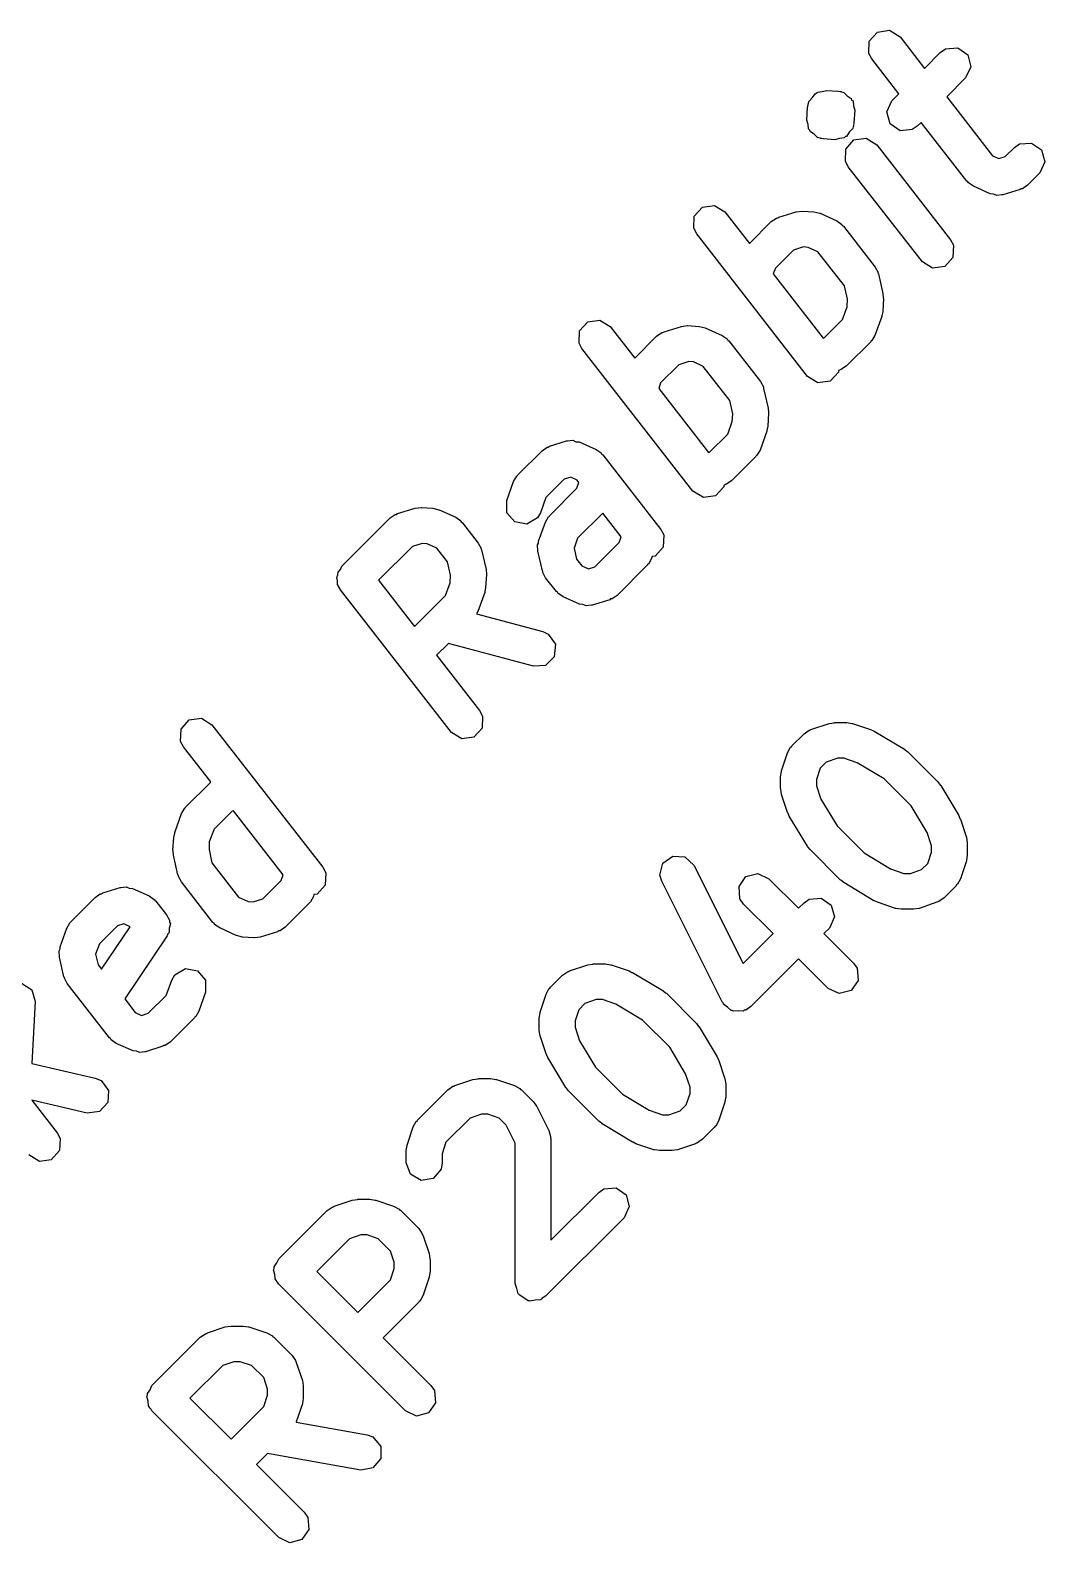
# Model space of a CAD drawing. Extents: x 83.3 to 116.6, y -116.6 to -83.3.
# Drawn here: x 106.15 to 110.39, y -110.47 to -104.14 of the extents above; entities that cross this region are included whole.
import ezdxf

# ---------------------------------------------------------------- set-up
doc = ezdxf.new("R2010")
doc.units = 0
doc.layers.add('BLACK', color=7, linetype='CONTINUOUS')

msp = doc.modelspace()

# ---------------------------------------------------------------- linework, layer by layer
at = {"layer": 'BLACK', "linetype": 'CONTINUOUS'}
for p, q in [((109.659, -104.236), (109.661, -104.185)), ((109.661, -104.185), (109.695, -104.147)), ((109.695, -104.147), (109.746, -104.139)), ((109.746, -104.139), (109.79, -104.167)), ((109.79, -104.167), (109.892, -104.299)), ((109.671, -104.259), (109.659, -104.236)), ((109.892, -104.299), (109.958, -104.232)), ((109.958, -104.232), (109.98, -104.217)), ((109.98, -104.217), (110.031, -104.213)), ((110.031, -104.213), (110.073, -104.242)), ((110.073, -104.242), (110.086, -104.292)), ((109.785, -104.405), (109.671, -104.259)), ((110.086, -104.292), (110.064, -104.338)), ((110.064, -104.338), (109.985, -104.418)), ((109.407, -104.445), (109.408, -104.438)), ((109.408, -104.438), (109.408, -104.437)), ((109.408, -104.437), (109.409, -104.437)), ((109.409, -104.436), (109.423, -104.421)), ((109.409, -104.437), (109.409, -104.436)), ((109.423, -104.421), (109.434, -104.405)), ((109.434, -104.405), (109.439, -104.403)), ((109.439, -104.403), (109.443, -104.399)), ((109.443, -104.399), (109.444, -104.399)), ((109.444, -104.398), (109.464, -104.396)), ((109.444, -104.399), (109.444, -104.398)), ((109.464, -104.396), (109.483, -104.391)), ((109.483, -104.391), (109.53, -104.394)), ((109.53, -104.394), (109.539, -104.396)), ((109.539, -104.396), (109.543, -104.396)), ((109.543, -104.396), (109.545, -104.397)), ((109.545, -104.397), (109.555, -104.4)), ((109.555, -104.4), (109.569, -104.413)), ((109.569, -104.413), (109.585, -104.424)), ((109.585, -104.424), (109.587, -104.431)), ((109.587, -104.431), (109.593, -104.435)), ((109.593, -104.435), (109.595, -104.455)), ((109.735, -104.481), (109.756, -104.434)), ((109.756, -104.434), (109.785, -104.405)), ((109.985, -104.418), (110.176, -104.664)), ((109.4, -104.515), (109.403, -104.461)), ((109.403, -104.461), (109.405, -104.451)), ((109.405, -104.447), (109.407, -104.445)), ((109.405, -104.451), (109.405, -104.447)), ((109.595, -104.455), (109.6, -104.473)), ((109.6, -104.473), (109.597, -104.527)), ((109.748, -104.53), (109.735, -104.481)), ((109.405, -104.533), (109.4, -104.515)), ((109.407, -104.552), (109.405, -104.533)), ((109.412, -104.557), (109.407, -104.552)), ((109.415, -104.564), (109.412, -104.557)), ((109.431, -104.574), (109.415, -104.564)), ((109.577, -104.566), (109.566, -104.583)), ((109.591, -104.552), (109.577, -104.566)), ((109.592, -104.55), (109.591, -104.551)), ((109.591, -104.551), (109.591, -104.552)), ((109.593, -104.543), (109.592, -104.549)), ((109.592, -104.549), (109.592, -104.55)), ((109.595, -104.54), (109.593, -104.543)), ((109.597, -104.527), (109.595, -104.537)), ((109.595, -104.537), (109.595, -104.54)), ((109.79, -104.56), (109.748, -104.53)), ((109.841, -104.555), (109.79, -104.56)), ((109.862, -104.54), (109.841, -104.555)), ((109.878, -104.525), (109.862, -104.54)), ((110.069, -104.77), (109.878, -104.525)), ((109.444, -104.588), (109.431, -104.574)), ((109.455, -104.59), (109.444, -104.588)), ((109.457, -104.592), (109.455, -104.59)), ((109.461, -104.592), (109.457, -104.592)), ((109.47, -104.594), (109.461, -104.592)), ((109.517, -104.597), (109.47, -104.594)), ((109.536, -104.592), (109.517, -104.597)), ((109.556, -104.589), (109.536, -104.592)), ((109.557, -104.588), (109.556, -104.589)), ((109.556, -104.589), (109.556, -104.589)), ((109.561, -104.584), (109.557, -104.588)), ((109.566, -104.583), (109.561, -104.584)), ((109.563, -104.636), (109.597, -104.598)), ((109.597, -104.598), (109.648, -104.591)), ((109.648, -104.591), (109.692, -104.618)), ((109.692, -104.618), (110.001, -105.016)), ((110.23, -104.667), (110.268, -104.63)), ((110.268, -104.63), (110.289, -104.615)), ((110.289, -104.615), (110.34, -104.611)), ((110.34, -104.611), (110.382, -104.64)), ((109.561, -104.687), (109.563, -104.636)), ((109.573, -104.71), (109.561, -104.687)), ((110.176, -104.664), (110.203, -104.676)), ((110.203, -104.676), (110.23, -104.667)), ((110.395, -104.69), (110.374, -104.736)), ((110.382, -104.64), (110.395, -104.69)), ((109.883, -105.108), (109.573, -104.71)), ((110.374, -104.736), (110.323, -104.787)), ((110.073, -104.773), (110.069, -104.77)), ((110.076, -104.778), (110.073, -104.773)), ((110.097, -104.792), (110.076, -104.778)), ((110.167, -104.824), (110.097, -104.792)), ((110.181, -104.825), (110.167, -104.824)), ((110.292, -104.805), (110.219, -104.828)), ((110.296, -104.802), (110.292, -104.805)), ((110.302, -104.802), (110.296, -104.802)), ((110.323, -104.787), (110.302, -104.802)), ((108.929, -104.917), (108.963, -104.879)), ((108.963, -104.879), (109.014, -104.872)), ((109.014, -104.872), (109.057, -104.899)), ((110.194, -104.831), (110.181, -104.825)), ((110.216, -104.828), (110.194, -104.831)), ((110.218, -104.828), (110.216, -104.828)), ((110.219, -104.828), (110.218, -104.828)), ((110.218, -104.828), (110.218, -104.828)), ((108.927, -104.968), (108.929, -104.917)), ((109.057, -104.899), (109.16, -105.031)), ((109.16, -105.031), (109.251, -104.939)), ((109.251, -104.939), (109.273, -104.925)), ((109.273, -104.925), (109.278, -104.924)), ((109.278, -104.924), (109.282, -104.921)), ((109.282, -104.921), (109.355, -104.899)), ((109.355, -104.899), (109.381, -104.896)), ((109.381, -104.896), (109.381, -104.896)), ((109.381, -104.896), (109.382, -104.896)), ((109.382, -104.896), (109.429, -104.899)), ((109.429, -104.899), (109.454, -104.905)), ((109.454, -104.905), (109.455, -104.905)), ((109.455, -104.905), (109.455, -104.905)), ((109.455, -104.905), (109.525, -104.937)), ((109.525, -104.937), (109.546, -104.952)), ((108.939, -104.991), (108.927, -104.968)), ((109.403, -105.588), (108.939, -104.991)), ((109.546, -104.952), (109.548, -104.956)), ((109.548, -104.956), (109.553, -104.959)), ((109.553, -104.959), (109.685, -105.13)), ((109.344, -105.059), (109.268, -105.135)), ((109.386, -105.046), (109.344, -105.059)), ((109.406, -105.048), (109.386, -105.046)), ((109.446, -105.066), (109.406, -105.048)), ((109.557, -105.209), (109.446, -105.066)), ((110.001, -105.016), (110.013, -105.039)), ((110.013, -105.039), (110.011, -105.09)), ((109.268, -105.135), (109.259, -105.159)), ((109.685, -105.13), (109.698, -105.153)), ((109.926, -105.135), (109.883, -105.108)), ((109.977, -105.128), (109.926, -105.135)), ((110.011, -105.09), (109.977, -105.128)), ((109.259, -105.159), (109.468, -105.427)), ((109.698, -105.153), (109.697, -105.156)), ((109.697, -105.156), (109.699, -105.159)), ((109.699, -105.159), (109.718, -105.241)), ((109.57, -105.264), (109.557, -105.209)), ((109.568, -105.296), (109.57, -105.264)), ((109.72, -105.262), (109.717, -105.316)), ((109.718, -105.241), (109.719, -105.259)), ((109.719, -105.259), (109.72, -105.262)), ((109.549, -105.349), (109.568, -105.296)), ((109.717, -105.316), (109.713, -105.334)), ((108.449, -105.397), (108.483, -105.359)), ((108.483, -105.359), (108.534, -105.352)), ((108.534, -105.352), (108.577, -105.379)), ((108.577, -105.379), (108.68, -105.511)), ((108.803, -105.401), (108.875, -105.379)), ((108.875, -105.379), (108.901, -105.375)), ((108.901, -105.375), (108.902, -105.376)), ((108.902, -105.376), (108.902, -105.375)), ((108.902, -105.375), (108.949, -105.379)), ((108.949, -105.379), (108.975, -105.385)), ((108.975, -105.385), (108.975, -105.385)), ((108.975, -105.385), (108.975, -105.385)), ((108.975, -105.385), (109.045, -105.417)), ((109.473, -105.425), (109.549, -105.349)), ((109.713, -105.337), (109.684, -105.416)), ((109.713, -105.334), (109.713, -105.337)), ((108.447, -105.448), (108.449, -105.397)), ((108.459, -105.471), (108.447, -105.448)), ((108.68, -105.511), (108.771, -105.419)), ((108.771, -105.419), (108.793, -105.404)), ((108.793, -105.404), (108.798, -105.404)), ((108.798, -105.404), (108.803, -105.401)), ((109.045, -105.417), (109.066, -105.431)), ((109.066, -105.431), (109.069, -105.436)), ((109.069, -105.436), (109.073, -105.439)), ((109.073, -105.439), (109.206, -105.609)), ((109.468, -105.427), (109.473, -105.425)), ((109.667, -105.443), (109.566, -105.544)), ((109.668, -105.44), (109.667, -105.443)), ((109.671, -105.438), (109.668, -105.44)), ((109.684, -105.416), (109.671, -105.438)), ((108.923, -106.068), (108.459, -105.471)), ((108.864, -105.539), (108.788, -105.615)), ((108.906, -105.526), (108.864, -105.539)), ((108.926, -105.527), (108.906, -105.526)), ((108.966, -105.546), (108.926, -105.527)), ((109.077, -105.688), (108.966, -105.546)), ((109.532, -105.57), (109.497, -105.608)), ((109.534, -105.563), (109.532, -105.564)), ((109.532, -105.564), (109.532, -105.57)), ((109.539, -105.56), (109.534, -105.563)), ((109.544, -105.559), (109.539, -105.56)), ((109.566, -105.544), (109.544, -105.559)), ((108.788, -105.615), (108.78, -105.639)), ((108.78, -105.639), (108.988, -105.906)), ((109.206, -105.609), (109.218, -105.632)), ((109.218, -105.632), (109.218, -105.636)), ((109.218, -105.636), (109.219, -105.639)), ((109.219, -105.639), (109.238, -105.721)), ((109.446, -105.615), (109.403, -105.588)), ((109.497, -105.608), (109.446, -105.615)), ((109.09, -105.744), (109.077, -105.688)), ((109.088, -105.776), (109.09, -105.744)), ((109.24, -105.742), (109.237, -105.796)), ((109.238, -105.721), (109.239, -105.739)), ((109.239, -105.739), (109.24, -105.742)), ((108.993, -105.905), (109.069, -105.829)), ((109.069, -105.829), (109.088, -105.776)), ((109.233, -105.817), (109.204, -105.896)), ((109.237, -105.796), (109.233, -105.814)), ((109.233, -105.814), (109.233, -105.817)), ((108.191, -106), (108.292, -105.899)), ((108.292, -105.899), (108.313, -105.884)), ((108.313, -105.884), (108.318, -105.884)), ((108.318, -105.884), (108.323, -105.88)), ((108.323, -105.88), (108.395, -105.858)), ((108.395, -105.858), (108.397, -105.858)), ((108.397, -105.858), (108.397, -105.858)), ((108.397, -105.858), (108.399, -105.858)), ((108.399, -105.858), (108.421, -105.855)), ((108.421, -105.855), (108.434, -105.861)), ((108.434, -105.861), (108.448, -105.862)), ((108.448, -105.862), (108.518, -105.893)), ((108.518, -105.893), (108.539, -105.908)), ((109.204, -105.896), (109.191, -105.918)), ((108.539, -105.908), (108.541, -105.913)), ((108.541, -105.913), (108.546, -105.916)), ((108.546, -105.916), (108.789, -106.228)), ((108.988, -105.906), (108.993, -105.905)), ((109.187, -105.923), (109.086, -106.024)), ((109.188, -105.92), (109.187, -105.923)), ((109.191, -105.918), (109.188, -105.92)), ((108.173, -106.028), (108.186, -106.005)), ((108.186, -106.005), (108.189, -106.003)), ((108.189, -106.003), (108.191, -106)), ((108.384, -106.018), (108.308, -106.094)), ((108.412, -106.01), (108.384, -106.018)), ((108.439, -106.022), (108.412, -106.01)), ((108.446, -106.032), (108.439, -106.022)), ((109.086, -106.024), (109.064, -106.039)), ((108.145, -106.107), (108.173, -106.028)), ((108.323, -106.171), (108.438, -106.056)), ((108.438, -106.056), (108.446, -106.032)), ((108.967, -106.095), (108.923, -106.068)), ((109.017, -106.088), (108.967, -106.095)), ((109.052, -106.05), (109.017, -106.088)), ((109.055, -106.043), (109.052, -106.044)), ((109.052, -106.044), (109.052, -106.05)), ((109.059, -106.04), (109.055, -106.043)), ((109.064, -106.039), (109.059, -106.04)), ((107.688, -106.161), (107.761, -106.139)), ((107.761, -106.139), (107.787, -106.136)), ((107.787, -106.136), (107.788, -106.136)), ((107.787, -106.136), (107.787, -106.136)), ((107.788, -106.136), (107.835, -106.139)), ((107.835, -106.139), (107.86, -106.146)), ((107.86, -106.146), (107.861, -106.146)), ((107.861, -106.146), (107.861, -106.146)), ((107.861, -106.146), (107.931, -106.177)), ((108.145, -106.158), (108.145, -106.107)), ((108.308, -106.094), (108.286, -106.158)), ((107.455, -106.382), (107.657, -106.18)), ((107.657, -106.18), (107.678, -106.165)), ((107.678, -106.165), (107.684, -106.165)), ((107.684, -106.165), (107.688, -106.161)), ((107.931, -106.177), (107.952, -106.192)), ((107.952, -106.192), (107.954, -106.197)), ((107.954, -106.197), (107.959, -106.2)), ((107.959, -106.2), (108.025, -106.285)), ((108.178, -106.197), (108.145, -106.158)), ((108.228, -106.206), (108.178, -106.197)), ((108.273, -106.18), (108.228, -106.206)), ((108.286, -106.158), (108.273, -106.18)), ((108.277, -106.277), (108.306, -106.198)), ((108.306, -106.198), (108.319, -106.176)), ((108.319, -106.176), (108.322, -106.174)), ((108.322, -106.174), (108.323, -106.171)), ((108.546, -106.16), (108.441, -106.265)), ((108.623, -106.259), (108.546, -106.16)), ((108.277, -106.286), (108.277, -106.277)), ((108.441, -106.265), (108.426, -106.307)), ((108.614, -106.283), (108.623, -106.259)), ((108.789, -106.228), (108.801, -106.251)), ((108.801, -106.251), (108.799, -106.302)), ((107.75, -106.299), (107.608, -106.441)), ((107.791, -106.287), (107.75, -106.299)), ((107.811, -106.288), (107.791, -106.287)), ((107.852, -106.306), (107.811, -106.288)), ((107.896, -106.364), (107.852, -106.306)), ((108.025, -106.285), (108.037, -106.308)), ((108.037, -106.308), (108.037, -106.311)), ((108.037, -106.311), (108.039, -106.314)), ((108.039, -106.314), (108.058, -106.396)), ((108.273, -106.293), (108.277, -106.286)), ((108.275, -106.319), (108.273, -106.293)), ((108.294, -106.402), (108.275, -106.319)), ((108.426, -106.307), (108.436, -106.352)), ((108.513, -106.385), (108.614, -106.283)), ((108.753, -106.342), (108.75, -106.35)), ((108.765, -106.34), (108.753, -106.342)), ((108.799, -106.302), (108.765, -106.34)), ((107.438, -106.418), (107.439, -106.407)), ((107.439, -106.407), (107.449, -106.396)), ((107.449, -106.396), (107.455, -106.382)), ((107.909, -106.419), (107.896, -106.364)), ((108.058, -106.396), (108.059, -106.415)), ((108.295, -106.404), (108.294, -106.402)), ((108.295, -106.408), (108.295, -106.404)), ((108.436, -106.352), (108.459, -106.381)), ((108.459, -106.381), (108.486, -106.393)), ((108.486, -106.393), (108.513, -106.385)), ((108.732, -106.378), (108.606, -106.504)), ((108.734, -106.374), (108.732, -106.378)), ((108.737, -106.373), (108.734, -106.374)), ((108.75, -106.35), (108.737, -106.373)), ((107.433, -106.429), (107.438, -106.418)), ((107.437, -106.443), (107.433, -106.429)), ((107.437, -106.458), (107.437, -106.443)), ((107.446, -106.476), (107.437, -106.458)), ((107.608, -106.441), (107.758, -106.635)), ((107.888, -106.504), (107.907, -106.452)), ((107.907, -106.452), (107.909, -106.419)), ((108.06, -106.417), (108.056, -106.471)), ((108.059, -106.415), (108.06, -106.417)), ((108.307, -106.431), (108.295, -106.408)), ((108.352, -106.488), (108.307, -106.431)), ((107.447, -106.478), (107.446, -106.476)), ((107.448, -106.479), (107.447, -106.478)), ((107.449, -106.481), (107.448, -106.479)), ((107.913, -107.078), (107.449, -106.481)), ((107.758, -106.635), (107.888, -106.504)), ((108.052, -106.492), (108.024, -106.571)), ((108.056, -106.471), (108.052, -106.489)), ((108.052, -106.489), (108.052, -106.492)), ((108.356, -106.49), (108.352, -106.488)), ((108.358, -106.495), (108.356, -106.49)), ((108.38, -106.51), (108.358, -106.495)), ((108.449, -106.541), (108.38, -106.51)), ((108.575, -106.523), (108.502, -106.545)), ((108.579, -106.519), (108.575, -106.523)), ((108.585, -106.519), (108.579, -106.519)), ((108.606, -106.504), (108.585, -106.519)), ((108.024, -106.571), (108.018, -106.582)), ((108.018, -106.582), (108.295, -106.656)), ((108.463, -106.542), (108.449, -106.541)), ((108.476, -106.548), (108.463, -106.542)), ((108.499, -106.545), (108.476, -106.548)), ((108.5, -106.545), (108.499, -106.545)), ((108.501, -106.545), (108.5, -106.545)), ((108.502, -106.545), (108.501, -106.545)), ((108.295, -106.656), (108.318, -106.667)), ((107.9, -106.705), (107.851, -106.754)), ((108.256, -106.801), (107.9, -106.705)), ((108.318, -106.667), (108.348, -106.709)), ((108.348, -106.709), (108.343, -106.761)), ((107.851, -106.754), (108.031, -106.986)), ((108.343, -106.761), (108.307, -106.797)), ((108.307, -106.797), (108.256, -106.801)), ((106.782, -107.064), (106.816, -107.025)), ((106.816, -107.025), (106.867, -107.018)), ((106.867, -107.018), (106.911, -107.046)), ((108.031, -106.986), (108.043, -107.009)), ((108.043, -107.009), (108.042, -107.06)), ((109.417, -107.065), (109.493, -107.04)), ((109.493, -107.04), (109.515, -107.037)), ((109.515, -107.037), (109.516, -107.036)), ((109.516, -107.036), (109.567, -107.036)), ((109.567, -107.036), (109.589, -107.04)), ((109.589, -107.04), (109.591, -107.04)), ((109.591, -107.04), (109.666, -107.065)), ((106.78, -107.115), (106.782, -107.064)), ((106.911, -107.046), (107.375, -107.642)), ((107.956, -107.105), (107.913, -107.078)), ((108.007, -107.098), (107.956, -107.105)), ((108.042, -107.06), (108.007, -107.098)), ((109.337, -107.134), (109.388, -107.083)), ((109.388, -107.083), (109.409, -107.068)), ((109.409, -107.068), (109.414, -107.068)), ((109.414, -107.068), (109.417, -107.065)), ((109.666, -107.065), (109.678, -107.071)), ((109.678, -107.071), (109.681, -107.072)), ((109.681, -107.072), (109.808, -107.148)), ((106.792, -107.138), (106.78, -107.115)), ((106.907, -107.285), (106.792, -107.138)), ((109.294, -107.239), (109.319, -107.163)), ((109.319, -107.163), (109.331, -107.14)), ((109.331, -107.14), (109.335, -107.138)), ((109.335, -107.138), (109.337, -107.134)), ((109.808, -107.148), (109.819, -107.158)), ((109.819, -107.158), (109.822, -107.159)), ((109.822, -107.159), (109.948, -107.285)), ((109.456, -107.227), (109.44, -107.275)), ((109.481, -107.202), (109.456, -107.227)), ((109.529, -107.186), (109.481, -107.202)), ((109.555, -107.186), (109.529, -107.186)), ((109.611, -107.205), (109.555, -107.186)), ((109.723, -107.272), (109.611, -107.205)), ((106.802, -107.389), (106.903, -107.288)), ((106.903, -107.288), (106.907, -107.285)), ((109.29, -107.263), (109.294, -107.241)), ((109.29, -107.313), (109.29, -107.263)), ((109.294, -107.241), (109.294, -107.239)), ((109.44, -107.275), (109.44, -107.301)), ((109.836, -107.385), (109.723, -107.272)), ((109.948, -107.285), (109.957, -107.298)), ((109.291, -107.315), (109.29, -107.313)), ((109.294, -107.337), (109.291, -107.315)), ((109.319, -107.413), (109.294, -107.337)), ((109.44, -107.301), (109.459, -107.357)), ((109.957, -107.298), (109.96, -107.3)), ((109.96, -107.3), (110.035, -107.426)), ((106.756, -107.496), (106.784, -107.417)), ((106.784, -107.417), (106.797, -107.394)), ((106.797, -107.394), (106.8, -107.392)), ((106.8, -107.392), (106.802, -107.389)), ((106.995, -107.407), (106.92, -107.483)), ((107.001, -107.406), (106.995, -107.407)), ((107.209, -107.673), (107.001, -107.406)), ((109.321, -107.416), (109.319, -107.413)), ((109.326, -107.428), (109.321, -107.416)), ((109.459, -107.357), (109.526, -107.469)), ((109.903, -107.496), (109.836, -107.385)), ((106.92, -107.483), (106.9, -107.536)), ((109.402, -107.554), (109.326, -107.428)), ((109.526, -107.469), (109.639, -107.582)), ((110.035, -107.426), (110.04, -107.438)), ((110.04, -107.438), (110.042, -107.441)), ((110.042, -107.441), (110.067, -107.517)), ((106.748, -107.57), (106.751, -107.517)), ((106.751, -107.517), (106.756, -107.499)), ((106.756, -107.499), (106.756, -107.496)), ((106.9, -107.536), (106.899, -107.568)), ((109.921, -107.553), (109.903, -107.496)), ((110.067, -107.517), (110.071, -107.539)), ((110.071, -107.539), (110.071, -107.541)), ((110.071, -107.541), (110.071, -107.591)), ((106.749, -107.573), (106.748, -107.57)), ((106.75, -107.592), (106.749, -107.573)), ((106.769, -107.674), (106.75, -107.592)), ((106.899, -107.568), (106.911, -107.624)), ((108.797, -107.625), (108.839, -107.595)), ((108.839, -107.595), (108.89, -107.598)), ((108.89, -107.598), (108.927, -107.633)), ((109.404, -107.556), (109.402, -107.554)), ((109.413, -107.568), (109.404, -107.556)), ((109.539, -107.695), (109.413, -107.568)), ((109.639, -107.582), (109.75, -107.649)), ((109.906, -107.626), (109.921, -107.579)), ((109.921, -107.579), (109.921, -107.553)), ((110.071, -107.591), (110.067, -107.613)), ((106.911, -107.624), (107.022, -107.767)), ((107.2, -107.698), (107.209, -107.673)), ((107.375, -107.642), (107.387, -107.665)), ((107.387, -107.665), (107.385, -107.717)), ((108.785, -107.675), (108.797, -107.625)), ((108.927, -107.633), (109.133, -108.045)), ((109.145, -107.681), (109.195, -107.668)), ((109.195, -107.668), (109.241, -107.69)), ((109.75, -107.649), (109.806, -107.668)), ((109.806, -107.668), (109.833, -107.668)), ((109.833, -107.668), (109.88, -107.652)), ((109.88, -107.652), (109.906, -107.626)), ((110.067, -107.615), (110.042, -107.691)), ((110.067, -107.613), (110.067, -107.615)), ((106.454, -107.749), (106.527, -107.727)), ((106.527, -107.727), (106.528, -107.727)), ((106.528, -107.727), (106.528, -107.727)), ((106.528, -107.727), (106.53, -107.727)), ((106.53, -107.727), (106.552, -107.724)), ((106.552, -107.724), (106.565, -107.729)), ((106.565, -107.729), (106.579, -107.731)), ((106.579, -107.731), (106.649, -107.762)), ((106.771, -107.676), (106.769, -107.674)), ((106.771, -107.68), (106.771, -107.676)), ((106.783, -107.703), (106.771, -107.68)), ((106.915, -107.873), (106.783, -107.703)), ((107.124, -107.774), (107.2, -107.698)), ((107.385, -107.717), (107.351, -107.755)), ((108.793, -107.7), (108.785, -107.675)), ((109.045, -108.205), (108.793, -107.7)), ((109.116, -107.723), (109.145, -107.681)), ((109.12, -107.774), (109.116, -107.723)), ((109.241, -107.69), (109.365, -107.813)), ((109.542, -107.696), (109.539, -107.695)), ((109.554, -107.706), (109.542, -107.696)), ((109.68, -107.782), (109.554, -107.706)), ((110.024, -107.72), (109.974, -107.77)), ((110.026, -107.716), (110.024, -107.72)), ((110.03, -107.713), (110.026, -107.716)), ((110.042, -107.691), (110.03, -107.713)), ((106.322, -107.869), (106.423, -107.768)), ((106.423, -107.768), (106.444, -107.753)), ((106.444, -107.753), (106.45, -107.753)), ((106.45, -107.753), (106.454, -107.749)), ((106.649, -107.762), (106.67, -107.777)), ((106.67, -107.777), (106.673, -107.782)), ((106.673, -107.782), (106.677, -107.784)), ((106.677, -107.784), (106.721, -107.841)), ((107.022, -107.767), (107.063, -107.785)), ((107.063, -107.785), (107.083, -107.786)), ((107.083, -107.786), (107.124, -107.774)), ((107.318, -107.792), (107.217, -107.893)), ((107.32, -107.789), (107.318, -107.792)), ((107.323, -107.787), (107.32, -107.789)), ((107.336, -107.764), (107.323, -107.787)), ((107.338, -107.756), (107.336, -107.764)), ((107.351, -107.755), (107.338, -107.756)), ((109.135, -107.796), (109.12, -107.774)), ((109.259, -107.919), (109.135, -107.796)), ((109.365, -107.813), (109.388, -107.791)), ((109.388, -107.791), (109.409, -107.776)), ((109.409, -107.776), (109.46, -107.771)), ((109.46, -107.771), (109.502, -107.801)), ((109.683, -107.782), (109.68, -107.782)), ((109.695, -107.788), (109.683, -107.782)), ((109.771, -107.814), (109.695, -107.788)), ((109.944, -107.788), (109.869, -107.814)), ((109.948, -107.786), (109.944, -107.788)), ((109.952, -107.785), (109.948, -107.786)), ((109.974, -107.77), (109.952, -107.785)), ((106.721, -107.841), (106.733, -107.864)), ((109.515, -107.85), (109.494, -107.897)), ((109.502, -107.801), (109.515, -107.85)), ((109.772, -107.814), (109.771, -107.814)), ((109.794, -107.818), (109.772, -107.814)), ((109.845, -107.818), (109.794, -107.818)), ((109.846, -107.817), (109.845, -107.818)), ((109.869, -107.814), (109.846, -107.817)), ((106.276, -107.975), (106.304, -107.897)), ((106.304, -107.897), (106.317, -107.874)), ((106.317, -107.874), (106.32, -107.872)), ((106.32, -107.872), (106.322, -107.869)), ((106.516, -107.887), (106.44, -107.963)), ((106.449, -108.069), (106.569, -107.891)), ((106.543, -107.879), (106.516, -107.887)), ((106.569, -107.891), (106.543, -107.879)), ((106.726, -107.921), (106.724, -107.929)), ((106.732, -107.915), (106.726, -107.921)), ((106.737, -107.879), (106.732, -107.897)), ((106.732, -107.897), (106.732, -107.915)), ((106.733, -107.864), (106.733, -107.872)), ((106.733, -107.872), (106.737, -107.879)), ((106.92, -107.876), (106.915, -107.873)), ((106.922, -107.881), (106.92, -107.876)), ((106.944, -107.896), (106.922, -107.881)), ((107.013, -107.927), (106.944, -107.896)), ((107.186, -107.912), (107.113, -107.934)), ((107.19, -107.908), (107.186, -107.912)), ((107.196, -107.908), (107.19, -107.908)), ((107.217, -107.893), (107.196, -107.908)), ((109.133, -108.045), (109.259, -107.919)), ((109.494, -107.897), (109.471, -107.919)), ((109.471, -107.919), (109.595, -108.043)), ((106.272, -107.992), (106.276, -107.984)), ((106.276, -107.984), (106.276, -107.975)), ((106.44, -107.963), (106.424, -108.006)), ((106.724, -107.929), (106.546, -108.193)), ((107.014, -107.927), (107.013, -107.927)), ((107.013, -107.927), (107.013, -107.927)), ((107.039, -107.934), (107.014, -107.927)), ((107.086, -107.937), (107.039, -107.934)), ((107.087, -107.937), (107.086, -107.937)), ((107.113, -107.934), (107.087, -107.937)), ((107.087, -107.937), (107.087, -107.937)), ((106.273, -108.018), (106.272, -107.992)), ((106.292, -108.1), (106.273, -108.018)), ((106.424, -108.006), (106.435, -108.05)), ((106.435, -108.05), (106.449, -108.069)), ((108.407, -108.075), (108.483, -108.05)), ((108.483, -108.05), (108.505, -108.047)), ((108.505, -108.047), (108.506, -108.046)), ((108.506, -108.046), (108.557, -108.046)), ((108.557, -108.046), (108.579, -108.05)), ((108.579, -108.05), (108.581, -108.05)), ((108.581, -108.05), (108.656, -108.075)), ((109.365, -108.025), (109.165, -108.225)), ((109.489, -108.149), (109.365, -108.025)), ((109.595, -108.043), (109.61, -108.064)), ((106.294, -108.103), (106.292, -108.1)), ((106.294, -108.106), (106.294, -108.103)), ((106.306, -108.129), (106.294, -108.106)), ((106.72, -108.178), (106.743, -108.114)), ((106.743, -108.114), (106.756, -108.092)), ((106.756, -108.092), (106.8, -108.066)), ((106.8, -108.066), (106.851, -108.075)), ((106.851, -108.075), (106.884, -108.114)), ((106.884, -108.114), (106.884, -108.165)), ((108.327, -108.144), (108.378, -108.094)), ((108.378, -108.094), (108.399, -108.079)), ((108.399, -108.079), (108.403, -108.078)), ((108.403, -108.078), (108.407, -108.075)), ((108.656, -108.075), (108.668, -108.082)), ((108.668, -108.082), (108.671, -108.082)), ((108.671, -108.082), (108.797, -108.158)), ((109.614, -108.116), (109.585, -108.158)), ((109.61, -108.064), (109.614, -108.116)), ((106.114, -108.127), (106.157, -108.155)), ((106.157, -108.155), (106.172, -108.204)), ((106.483, -108.356), (106.306, -108.129)), ((106.644, -108.253), (106.72, -108.178)), ((106.884, -108.165), (106.856, -108.244)), ((108.284, -108.249), (108.309, -108.173)), ((108.309, -108.173), (108.321, -108.151)), ((108.321, -108.151), (108.325, -108.148)), ((108.325, -108.148), (108.327, -108.144)), ((108.797, -108.158), (108.809, -108.168)), ((108.809, -108.168), (108.812, -108.169)), ((108.812, -108.169), (108.938, -108.296)), ((109.535, -108.171), (109.489, -108.149)), ((109.585, -108.158), (109.535, -108.171)), ((106.172, -108.204), (106.157, -108.463)), ((106.546, -108.193), (106.59, -108.25)), ((108.446, -108.238), (108.43, -108.285)), ((108.471, -108.212), (108.446, -108.238)), ((108.519, -108.196), (108.471, -108.212)), ((108.545, -108.196), (108.519, -108.196)), ((108.601, -108.215), (108.545, -108.196)), ((108.712, -108.282), (108.601, -108.215)), ((109.05, -108.209), (109.045, -108.205)), ((109.051, -108.215), (109.05, -108.209)), ((109.068, -108.227), (109.051, -108.215)), ((109.083, -108.241), (109.068, -108.227)), ((109.088, -108.241), (109.083, -108.241)), ((109.093, -108.244), (109.088, -108.241)), ((109.138, -108.24), (109.134, -108.244)), ((109.144, -108.24), (109.138, -108.24)), ((109.165, -108.225), (109.144, -108.24)), ((106.59, -108.25), (106.617, -108.262)), ((106.617, -108.262), (106.644, -108.253)), ((106.838, -108.272), (106.737, -108.373)), ((106.84, -108.269), (106.838, -108.272)), ((106.843, -108.267), (106.84, -108.269)), ((106.856, -108.244), (106.843, -108.267)), ((108.28, -108.273), (108.284, -108.251)), ((108.28, -108.323), (108.28, -108.273)), ((108.284, -108.251), (108.284, -108.249)), ((108.43, -108.285), (108.43, -108.311)), ((108.826, -108.395), (108.712, -108.282)), ((108.938, -108.296), (108.947, -108.308)), ((109.113, -108.243), (109.093, -108.244)), ((109.134, -108.244), (109.113, -108.243)), ((106.487, -108.359), (106.483, -108.356)), ((106.49, -108.364), (106.487, -108.359)), ((106.511, -108.379), (106.49, -108.364)), ((108.28, -108.325), (108.28, -108.323)), ((108.284, -108.347), (108.28, -108.325)), ((108.309, -108.423), (108.284, -108.347)), ((108.43, -108.311), (108.449, -108.368)), ((108.449, -108.368), (108.515, -108.479)), ((108.947, -108.308), (108.949, -108.31)), ((108.949, -108.31), (109.025, -108.436)), ((106.581, -108.41), (106.511, -108.379)), ((106.595, -108.411), (106.581, -108.41)), ((106.608, -108.417), (106.595, -108.411)), ((106.63, -108.414), (106.608, -108.417)), ((106.632, -108.414), (106.63, -108.414)), ((106.633, -108.414), (106.632, -108.414)), ((106.632, -108.414), (106.632, -108.414)), ((106.706, -108.391), (106.633, -108.414)), ((106.71, -108.388), (106.706, -108.391)), ((106.716, -108.388), (106.71, -108.388)), ((106.737, -108.373), (106.716, -108.388)), ((108.311, -108.426), (108.309, -108.423)), ((108.316, -108.438), (108.311, -108.426)), ((108.892, -108.506), (108.826, -108.395)), ((106.157, -108.463), (106.423, -108.524)), ((108.392, -108.564), (108.316, -108.438)), ((108.515, -108.479), (108.629, -108.592)), ((109.025, -108.436), (109.03, -108.448)), ((109.03, -108.448), (109.032, -108.451)), ((109.032, -108.451), (109.057, -108.527)), ((106.423, -108.524), (106.447, -108.535)), ((106.447, -108.535), (106.478, -108.576)), ((107.898, -108.573), (107.919, -108.558)), ((107.919, -108.558), (107.924, -108.558)), ((107.924, -108.558), (107.927, -108.555)), ((107.927, -108.555), (108.003, -108.53)), ((108.003, -108.53), (108.025, -108.527)), ((108.025, -108.527), (108.027, -108.526)), ((108.027, -108.526), (108.077, -108.526)), ((108.077, -108.526), (108.099, -108.53)), ((108.099, -108.53), (108.101, -108.53)), ((108.101, -108.53), (108.177, -108.555)), ((108.177, -108.555), (108.199, -108.568)), ((108.911, -108.563), (108.892, -108.506)), ((109.057, -108.527), (109.061, -108.549)), ((109.061, -108.549), (109.061, -108.551)), ((109.061, -108.551), (109.061, -108.601)), ((106.389, -108.671), (106.157, -108.617)), ((106.157, -108.617), (106.264, -108.753)), ((106.478, -108.576), (106.475, -108.627)), ((107.771, -108.7), (107.898, -108.573)), ((108.199, -108.568), (108.202, -108.572)), ((108.202, -108.572), (108.206, -108.573)), ((108.206, -108.573), (108.256, -108.624)), ((108.394, -108.566), (108.392, -108.564)), ((108.403, -108.578), (108.394, -108.566)), ((108.529, -108.705), (108.403, -108.578)), ((108.629, -108.592), (108.74, -108.659)), ((108.895, -108.636), (108.911, -108.589)), ((108.911, -108.589), (108.911, -108.563)), ((109.061, -108.601), (109.057, -108.623)), ((106.44, -108.664), (106.389, -108.671)), ((106.475, -108.627), (106.44, -108.664)), ((108.039, -108.676), (107.991, -108.692)), ((108.065, -108.676), (108.039, -108.676)), ((108.112, -108.692), (108.065, -108.676)), ((108.256, -108.624), (108.269, -108.642)), ((108.269, -108.642), (108.27, -108.643)), ((108.27, -108.643), (108.321, -108.744)), ((108.74, -108.659), (108.796, -108.678)), ((108.796, -108.678), (108.822, -108.678)), ((108.822, -108.678), (108.87, -108.662)), ((108.87, -108.662), (108.895, -108.636)), ((109.057, -108.625), (109.032, -108.701)), ((109.057, -108.623), (109.057, -108.625)), ((107.728, -108.805), (107.753, -108.729)), ((107.753, -108.729), (107.766, -108.706)), ((107.766, -108.706), (107.77, -108.704)), ((107.77, -108.704), (107.771, -108.7)), ((107.991, -108.692), (107.89, -108.793)), ((108.142, -108.721), (108.112, -108.692)), ((108.179, -108.796), (108.142, -108.721)), ((108.321, -108.744), (108.328, -108.769)), ((108.532, -108.706), (108.529, -108.705)), ((108.544, -108.716), (108.532, -108.706)), ((108.67, -108.792), (108.544, -108.716)), ((109.014, -108.73), (108.963, -108.78)), ((109.016, -108.726), (109.014, -108.73)), ((109.02, -108.724), (109.016, -108.726)), ((109.032, -108.701), (109.02, -108.724)), ((106.264, -108.753), (106.276, -108.777)), ((106.276, -108.777), (106.274, -108.828)), ((107.724, -108.828), (107.728, -108.806)), ((107.728, -108.806), (107.728, -108.805)), ((107.89, -108.793), (107.874, -108.841)), ((108.179, -109.384), (108.179, -108.796)), ((108.328, -108.769), (108.327, -108.774)), ((108.327, -108.774), (108.329, -108.778)), ((108.329, -108.778), (108.329, -109.203)), ((108.673, -108.792), (108.67, -108.792)), ((108.685, -108.799), (108.673, -108.792)), ((108.76, -108.824), (108.685, -108.799)), ((108.934, -108.799), (108.858, -108.824)), ((108.938, -108.796), (108.934, -108.799)), ((108.942, -108.795), (108.938, -108.796)), ((108.963, -108.78), (108.942, -108.795)), ((106.189, -108.873), (106.145, -108.846)), ((106.239, -108.866), (106.189, -108.873)), ((106.274, -108.828), (106.239, -108.866)), ((107.724, -108.879), (107.724, -108.828)), ((107.874, -108.841), (107.874, -108.879)), ((108.762, -108.824), (108.76, -108.824)), ((108.784, -108.828), (108.762, -108.824)), ((108.835, -108.828), (108.784, -108.828)), ((108.836, -108.827), (108.835, -108.828)), ((108.858, -108.824), (108.836, -108.827)), ((107.742, -108.927), (107.724, -108.879)), ((107.786, -108.953), (107.742, -108.927)), ((107.87, -108.905), (107.837, -108.944)), ((107.874, -108.879), (107.87, -108.905)), ((107.837, -108.944), (107.786, -108.953)), ((108.529, -109.003), (108.55, -108.988)), ((108.55, -108.988), (108.602, -108.983)), ((108.602, -108.983), (108.644, -109.013)), ((107.393, -109.078), (107.414, -109.064)), ((107.414, -109.064), (107.418, -109.063)), ((107.418, -109.063), (107.422, -109.06)), ((107.422, -109.06), (107.498, -109.035)), ((107.498, -109.035), (107.52, -109.032)), ((107.52, -109.032), (107.521, -109.031)), ((107.521, -109.031), (107.572, -109.031)), ((107.572, -109.031), (107.594, -109.035)), ((107.594, -109.035), (107.596, -109.035)), ((107.596, -109.035), (107.671, -109.06)), ((107.671, -109.06), (107.694, -109.073)), ((108.329, -109.203), (108.529, -109.003)), ((108.657, -109.062), (108.635, -109.109)), ((108.644, -109.013), (108.657, -109.062)), ((107.191, -109.281), (107.393, -109.078)), ((107.694, -109.073), (107.697, -109.077)), ((107.697, -109.077), (107.701, -109.078)), ((107.701, -109.078), (107.777, -109.154)), ((108.635, -109.109), (108.307, -109.437)), ((107.534, -109.181), (107.486, -109.197)), ((107.56, -109.181), (107.534, -109.181)), ((107.607, -109.197), (107.56, -109.181)), ((107.777, -109.154), (107.791, -109.176)), ((107.791, -109.176), (107.792, -109.18)), ((107.792, -109.18), (107.795, -109.184)), ((107.795, -109.184), (107.82, -109.259)), ((107.486, -109.197), (107.35, -109.334)), ((107.658, -109.248), (107.607, -109.197)), ((107.674, -109.295), (107.658, -109.248)), ((107.171, -109.314), (107.182, -109.298)), ((107.172, -109.321), (107.171, -109.314)), ((107.182, -109.298), (107.191, -109.281)), ((107.674, -109.321), (107.674, -109.295)), ((107.82, -109.259), (107.823, -109.281)), ((107.823, -109.281), (107.824, -109.283)), ((107.824, -109.283), (107.824, -109.334)), ((107.169, -109.327), (107.172, -109.321)), ((107.174, -109.346), (107.169, -109.327)), ((107.176, -109.365), (107.174, -109.346)), ((107.181, -109.373), (107.176, -109.365)), ((107.182, -109.377), (107.181, -109.373)), ((107.185, -109.378), (107.182, -109.377)), ((107.191, -109.387), (107.185, -109.378)), ((107.35, -109.334), (107.521, -109.505)), ((107.521, -109.505), (107.658, -109.369)), ((107.658, -109.369), (107.674, -109.321)), ((107.82, -109.357), (107.795, -109.433)), ((107.824, -109.334), (107.82, -109.356)), ((107.82, -109.356), (107.82, -109.357)), ((107.721, -109.917), (107.191, -109.387)), ((107.795, -109.433), (107.782, -109.456)), ((108.187, -109.405), (108.179, -109.384)), ((108.192, -109.427), (108.187, -109.405)), ((108.195, -109.429), (108.192, -109.427)), ((108.196, -109.432), (108.195, -109.429)), ((108.216, -109.444), (108.196, -109.432)), ((108.234, -109.456), (108.216, -109.444)), ((108.307, -109.437), (108.293, -109.446)), ((107.777, -109.462), (107.628, -109.611)), ((107.778, -109.458), (107.777, -109.462)), ((107.782, -109.456), (107.778, -109.458)), ((108.238, -109.456), (108.234, -109.456)), ((108.241, -109.458), (108.238, -109.456)), ((108.263, -109.454), (108.241, -109.458)), ((108.286, -109.452), (108.263, -109.454)), ((108.289, -109.449), (108.286, -109.452)), ((108.291, -109.449), (108.289, -109.449)), ((108.293, -109.446), (108.291, -109.449)), ((106.892, -109.591), (106.967, -109.565)), ((106.967, -109.565), (106.99, -109.562)), ((106.99, -109.562), (106.991, -109.562)), ((106.991, -109.562), (107.042, -109.562)), ((107.042, -109.562), (107.064, -109.565)), ((107.064, -109.565), (107.065, -109.565)), ((107.065, -109.565), (107.141, -109.591)), ((106.66, -109.811), (106.862, -109.609)), ((106.862, -109.609), (106.884, -109.594)), ((106.884, -109.594), (106.888, -109.593)), ((106.888, -109.593), (106.892, -109.591)), ((107.141, -109.591), (107.164, -109.603)), ((107.164, -109.603), (107.166, -109.607)), ((107.166, -109.607), (107.17, -109.609)), ((107.17, -109.609), (107.246, -109.685)), ((107.628, -109.611), (107.827, -109.811)), ((107.246, -109.685), (107.261, -109.706)), ((106.956, -109.727), (106.819, -109.864)), ((107.003, -109.712), (106.956, -109.727)), ((107.029, -109.712), (107.003, -109.712)), ((107.077, -109.727), (107.029, -109.712)), ((107.128, -109.778), (107.077, -109.727)), ((107.261, -109.706), (107.262, -109.71)), ((107.262, -109.71), (107.264, -109.714)), ((107.264, -109.714), (107.29, -109.79)), ((106.652, -109.829), (106.66, -109.811)), ((107.143, -109.826), (107.128, -109.778)), ((107.29, -109.79), (107.293, -109.812)), ((107.293, -109.812), (107.293, -109.813)), ((107.293, -109.813), (107.293, -109.864)), ((107.827, -109.811), (107.842, -109.832)), ((106.639, -109.857), (106.641, -109.851)), ((106.644, -109.876), (106.639, -109.857)), ((106.641, -109.844), (106.652, -109.829)), ((106.641, -109.851), (106.641, -109.844)), ((106.645, -109.896), (106.644, -109.876)), ((106.819, -109.864), (106.991, -110.036)), ((107.128, -109.899), (107.143, -109.852)), ((107.143, -109.852), (107.143, -109.826)), ((107.29, -109.888), (107.264, -109.963)), ((107.293, -109.864), (107.29, -109.886)), ((107.29, -109.886), (107.29, -109.888)), ((107.846, -109.883), (107.817, -109.925)), ((107.842, -109.832), (107.846, -109.883)), ((106.651, -109.904), (106.645, -109.896)), ((106.652, -109.907), (106.651, -109.904)), ((106.655, -109.909), (106.652, -109.907)), ((106.66, -109.917), (106.655, -109.909)), ((107.191, -110.447), (106.66, -109.917)), ((106.991, -110.036), (107.128, -109.899)), ((107.767, -109.939), (107.721, -109.917)), ((107.817, -109.925), (107.767, -109.939)), ((107.264, -109.963), (107.263, -109.965)), ((107.263, -109.965), (107.56, -110.017)), ((107.56, -110.017), (107.584, -110.026)), ((107.584, -110.026), (107.617, -110.066)), ((107.617, -110.066), (107.617, -110.117)), ((107.143, -110.096), (107.097, -110.142)), ((107.534, -110.165), (107.143, -110.096)), ((107.617, -110.117), (107.584, -110.156)), ((107.097, -110.142), (107.297, -110.341)), ((107.584, -110.156), (107.534, -110.165)), ((107.297, -110.341), (107.312, -110.363)), ((107.312, -110.363), (107.316, -110.414)), ((107.237, -110.469), (107.191, -110.447)), ((107.287, -110.456), (107.237, -110.469)), ((107.316, -110.414), (107.287, -110.456))]:
    msp.add_line(p, q, dxfattribs=at)

doc.saveas('drawing.dxf')
